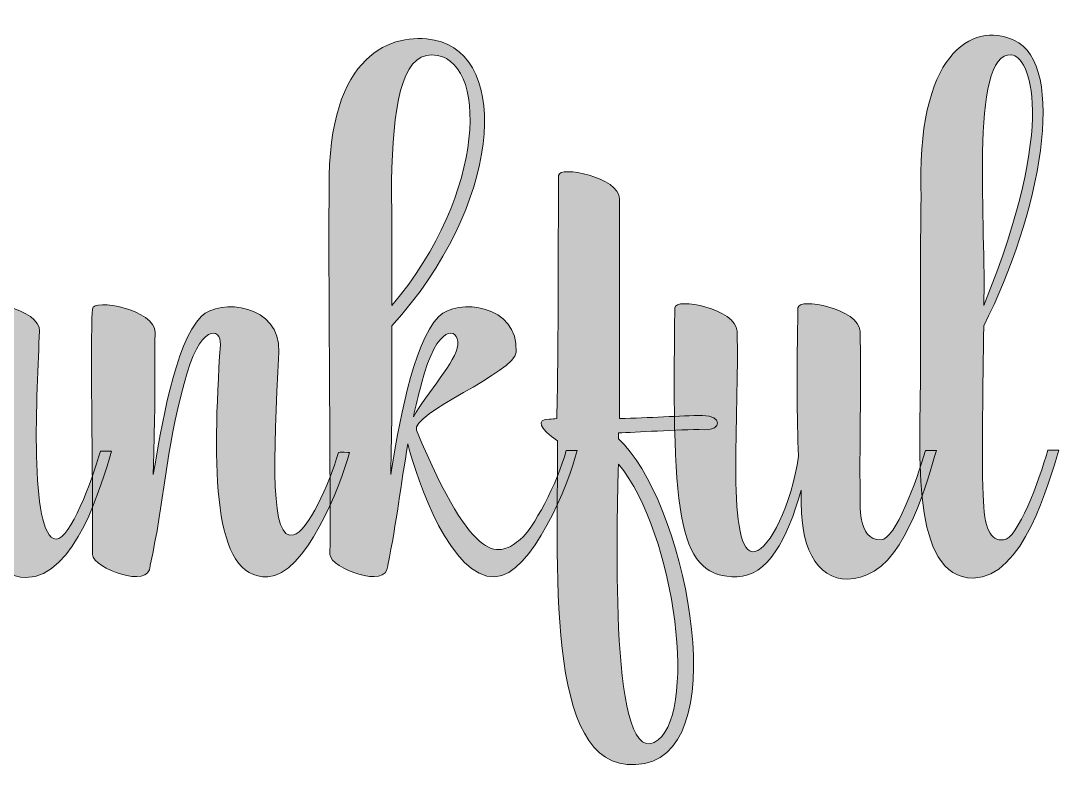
# Model space of a CAD drawing. Header units: inches. Extents: x 211 to 865, y -923 to -143.
# Drawn here: x 421.8 to 684.6, y -355.3 to -164.2 of the extents above; entities that cross this region are included whole.
import ezdxf

# ---------------------------------------------------------------- set-up
doc = ezdxf.new("R2010")
doc.units = ezdxf.units.IN
doc.header["$MEASUREMENT"] = 0
doc.layers.add('Layer 1', color=7, linetype='Continuous')

# ---------------------------------------------------------------- blocks, each defined once
blk = doc.blocks.new('block 3')
at = {"layer": 'Layer 1', "true_color": 0x040404}
h = blk.add_hatch(color=18, dxfattribs=at)
h.dxf.hatch_style = 2
edge = h.paths.add_edge_path()
edge.add_spline(control_points=[(647.68, -208.67), (646.29, -172.4), (660.49, -164.22), (670.99, -169), (684.57, -175.18), (677.62, -212.84), (663.42, -240.63), (663.27, -256.37), (662.8, -271.35), (663.27, -283.08), (663.42, -291.72), (665.12, -294.66), (668.36, -294.35), (671.91, -294.19), (677.31, -279.53), (679.48, -271.81), (679.48, -271.81), (682.25, -271.81), (682.25, -271.81), (679.78, -279.99), (673.3, -303.92), (660.8, -303.92), (644.9, -303.92), (647.52, -271.81), (647.52, -254.21), (647.52, -249.27), (647.52, -218.25), (647.68, -208.67)], knot_values=[0, 0, 0, 0, 1, 1, 1, 2, 2, 2, 3, 3, 3, 4, 4, 4, 5, 5, 5, 6, 6, 6, 7, 7, 7, 8, 8, 8, 9, 9, 9, 9], degree=3, periodic=1)
edge = h.paths.add_edge_path()
edge.add_spline(control_points=[(663.42, -235.53), (682.41, -188.76), (674.69, -173.02), (670.37, -172.71), (659.56, -171.78), (664.19, -217.47), (663.42, -235.53)], knot_values=[0, 0, 0, 0, 1, 1, 1, 2, 2, 2, 2], degree=3, periodic=1)
h = blk.add_hatch(color=18, dxfattribs=at)
h.dxf.hatch_style = 2
edge = h.paths.add_edge_path()
edge.add_spline(control_points=[(499.19, -206.2), (498.73, -172.09), (515.25, -167), (525.59, -169), (545.04, -172.86), (542.26, -210.68), (514.94, -240.63), (514.94, -253.6), (514.94, -266.87), (514.63, -277.99), (516.48, -266.87), (520.03, -244.95), (526.67, -238.31), (531.3, -233.68), (546.74, -235.23), (546.12, -247.27), (545.81, -252.36), (519.42, -262.7), (521.11, -266.87), (535.78, -302.07), (541.95, -298.36), (547.2, -294.19), (550.13, -291.88), (556.62, -279.99), (558.62, -271.96), (558.62, -271.81), (561.4, -271.96), (561.4, -271.96), (559.39, -279.99), (550.13, -303.3), (540.72, -303.61), (529.91, -304.07), (521.27, -279.84), (518.95, -270.27), (517.1, -280.61), (516.17, -289.87), (513.86, -300.68), (513.86, -300.68), (513.86, -300.83), (513.86, -300.83), (513.7, -306.85), (499.66, -301.45), (499.35, -298.05), (499.66, -289.25), (498.88, -223.65), (499.19, -206.2)], knot_values=[0, 0, 0, 0, 1, 1, 1, 2, 2, 2, 3, 3, 3, 4, 4, 4, 5, 5, 5, 6, 6, 6, 7, 7, 7, 8, 8, 8, 9, 9, 9, 10, 10, 10, 11, 11, 11, 12, 12, 12, 13, 13, 13, 14, 14, 14, 15, 15, 15, 15], degree=3, periodic=1)
edge = h.paths.add_edge_path()
edge.add_spline(control_points=[(514.94, -235.53), (538.71, -207.59), (539.33, -173.02), (524.97, -172.71), (517.1, -172.55), (515.25, -186.29), (514.78, -204.35), (514.94, -212.38), (514.94, -223.65), (514.94, -235.53)], knot_values=[0, 0, 0, 0, 1, 1, 1, 2, 2, 2, 3, 3, 3, 3], degree=3, periodic=1)
edge = h.paths.add_edge_path()
edge.add_spline(control_points=[(520.34, -263.47), (523.74, -257.45), (531.15, -249.58), (531.45, -245.41), (531.76, -240.94), (526.21, -239.86), (522.35, -255.14), (521.58, -258.07), (520.8, -260.85), (520.34, -263.47)], knot_values=[0, 0, 0, 0, 1, 1, 1, 2, 2, 2, 3, 3, 3, 3], degree=3, periodic=1)
h = blk.add_hatch(color=18, dxfattribs=at)
h.dxf.hatch_style = 2
edge = h.paths.add_edge_path()
edge.add_spline(control_points=[(554.45, -264.09), (555.07, -264.09), (555.68, -263.94), (556.3, -263.94), (556.76, -247.27), (556.61, -206.2), (556.76, -202.96), (556.76, -200.34), (572.05, -203.43), (572.05, -208.83), (572.05, -213), (572.05, -249.12), (572.05, -263.94), (579.3, -263.78), (587.33, -263.17), (592.89, -263.17), (597.83, -263.17), (597.83, -266.87), (593.35, -266.72), (586.4, -266.56), (576.06, -267.49), (571.74, -267.49), (571.74, -267.49), (571.74, -269.03), (571.74, -269.03), (587.95, -283.39), (601.22, -345.91), (578.38, -350.38), (553.21, -355.32), (556.61, -304.07), (556.46, -269.49), (551.98, -266.72), (550.9, -263.94), (554.45, -264.09)], knot_values=[0, 0, 0, 0, 1, 1, 1, 2, 2, 2, 3, 3, 3, 4, 4, 4, 5, 5, 5, 6, 6, 6, 7, 7, 7, 8, 8, 8, 9, 9, 9, 10, 10, 10, 11, 11, 11, 11], degree=3, periodic=1)
edge = h.paths.add_edge_path()
edge.add_spline(control_points=[(580.69, -345.13), (591.96, -339.73), (586.25, -292.65), (571.74, -275.36), (571.74, -275.36), (571.74, -275.51), (571.74, -275.51), (571.58, -286.32), (569.11, -350.69), (580.69, -345.13)], knot_values=[0, 0, 0, 0, 1, 1, 1, 2, 2, 2, 3, 3, 3, 3], degree=3, periodic=1)
h = blk.add_hatch(color=18, dxfattribs=at)
h.dxf.hatch_style = 2
edge = h.paths.add_edge_path()
edge.add_spline(control_points=[(411.07, -236.15), (411.07, -233.37), (426.81, -236.46), (426.5, -242.02), (425.88, -256.68), (423.72, -293.42), (430.67, -294.19), (434.22, -294.04), (439.62, -279.84), (441.78, -272.12), (441.78, -272.12), (444.56, -272.12), (444.56, -272.12), (442.09, -280.3), (435.61, -303.76), (423.11, -303.76), (415.54, -303.76), (411.37, -294.96), (411.22, -288.79), (409.68, -292.96), (406.28, -302.53), (395.17, -302.99), (384.82, -303.46), (379.88, -289.56), (380.04, -269.34), (380.19, -252.98), (383.9, -234.92), (397.02, -235.38), (405.51, -235.69), (409.98, -242.17), (411.07, -245.72), (411.07, -245.72), (411.07, -236.15), (411.07, -236.15)], knot_values=[0, 0, 0, 0, 1, 1, 1, 2, 2, 2, 3, 3, 3, 4, 4, 4, 5, 5, 5, 6, 6, 6, 7, 7, 7, 8, 8, 8, 9, 9, 9, 10, 10, 10, 11, 11, 11, 11], degree=3, periodic=1)
edge = h.paths.add_edge_path()
edge.add_spline(control_points=[(400.26, -296.2), (404.43, -298.67), (409.06, -288.79), (410.45, -283.85), (410.6, -277.37), (410.29, -258.69), (410.91, -250.35), (409.83, -247.42), (406.9, -240.17), (401.96, -240.32), (392.54, -240.63), (393.01, -291.88), (400.26, -296.2)], knot_values=[0, 0, 0, 0, 1, 1, 1, 2, 2, 2, 3, 3, 3, 4, 4, 4, 4], degree=3, periodic=1)
h = blk.add_hatch(color=18, dxfattribs=at)
h.dxf.hatch_style = 2
edge = h.paths.add_edge_path()
edge.add_spline(control_points=[(455.51, -242.33), (455.21, -256.84), (455.82, -246.8), (455.05, -277.99), (456.9, -266.87), (460.45, -244.95), (467.09, -238.31), (471.72, -233.68), (487.16, -235.23), (486.54, -247.27), (485.15, -274.43), (484.38, -294.81), (490.25, -293.11), (493.8, -292.19), (499.2, -280.45), (501.52, -272.43), (501.52, -272.27), (504.3, -272.43), (504.3, -272.43), (501.98, -280.92), (493.18, -303.3), (483.76, -303.61), (469.72, -304.23), (469.87, -276.29), (471.88, -245.41), (472.19, -240.94), (466.63, -239.86), (462.77, -255.14), (458.14, -272.27), (457.83, -284.78), (454.28, -300.68), (454.28, -300.68), (454.28, -300.83), (454.28, -300.83), (454.13, -306.85), (440.08, -301.45), (439.77, -298.05), (440.08, -288.48), (439.15, -246.65), (439.77, -236.46), (439.92, -233.68), (455.67, -236.61), (455.51, -242.33)], knot_values=[0, 0, 0, 0, 1, 1, 1, 2, 2, 2, 3, 3, 3, 4, 4, 4, 5, 5, 5, 6, 6, 6, 7, 7, 7, 8, 8, 8, 9, 9, 9, 10, 10, 10, 11, 11, 11, 12, 12, 12, 13, 13, 13, 14, 14, 14, 14], degree=3, periodic=1)
h = blk.add_hatch(color=18, dxfattribs=at)
h.dxf.hatch_style = 2
edge = h.paths.add_edge_path()
edge.add_spline(control_points=[(632.4, -242.02), (632.71, -253.9), (632.24, -267.18), (632.4, -283.54), (632.4, -284.31), (631.63, -294.66), (637.65, -294.35), (641.2, -294.19), (646.6, -279.68), (648.76, -271.96), (648.76, -271.96), (651.54, -271.96), (651.54, -271.96), (649.38, -279.22), (644.13, -299.13), (634.1, -303.15), (625.14, -306.7), (618.81, -300.83), (617.89, -289.41), (617.58, -287.09), (617.58, -284.62), (617.58, -281.84), (614.18, -294.35), (609.09, -303.46), (601.53, -303.61), (587.17, -303.76), (585.01, -290.64), (585.93, -236.15), (585.93, -233.37), (601.37, -236.46), (601.53, -242.02), (602.14, -262.7), (598.59, -298.67), (606, -297.28), (609.71, -296.51), (615.11, -285.7), (616.96, -273.35), (616.5, -263.94), (616.5, -251.74), (616.81, -236.15), (616.81, -233.37), (632.24, -236.46), (632.4, -242.02)], knot_values=[0, 0, 0, 0, 1, 1, 1, 2, 2, 2, 3, 3, 3, 4, 4, 4, 5, 5, 5, 6, 6, 6, 7, 7, 7, 8, 8, 8, 9, 9, 9, 10, 10, 10, 11, 11, 11, 12, 12, 12, 13, 13, 13, 14, 14, 14, 14], degree=3, periodic=1)
at = {"layer": 'Layer 1', "lineweight": 0}
for points, knots in [([(647.68, -208.67), (646.29, -172.4), (660.49, -164.22), (670.99, -169), (684.57, -175.18), (677.62, -212.84), (663.42, -240.63), (663.27, -256.37), (662.8, -271.35), (663.27, -283.08), (663.42, -291.72), (665.12, -294.66), (668.36, -294.35), (671.91, -294.19), (677.31, -279.53), (679.48, -271.81), (679.48, -271.81), (682.25, -271.81), (682.25, -271.81), (679.78, -279.99), (673.3, -303.92), (660.8, -303.92), (644.9, -303.92), (647.52, -271.81), (647.52, -254.21), (647.52, -249.27), (647.52, -218.25), (647.68, -208.67)], [0, 0, 0, 0, 1, 1, 1, 2, 2, 2, 3, 3, 3, 4, 4, 4, 5, 5, 5, 6, 6, 6, 7, 7, 7, 8, 8, 8, 9, 9, 9, 9]), ([(499.19, -206.2), (498.73, -172.09), (515.25, -167), (525.59, -169), (545.04, -172.86), (542.26, -210.68), (514.94, -240.63), (514.94, -253.6), (514.94, -266.87), (514.63, -277.99), (516.48, -266.87), (520.03, -244.95), (526.67, -238.31), (531.3, -233.68), (546.74, -235.23), (546.12, -247.27), (545.81, -252.36), (519.42, -262.7), (521.11, -266.87), (535.78, -302.07), (541.95, -298.36), (547.2, -294.19), (550.13, -291.88), (556.62, -279.99), (558.62, -271.96), (558.62, -271.81), (561.4, -271.96), (561.4, -271.96), (559.39, -279.99), (550.13, -303.3), (540.72, -303.61), (529.91, -304.07), (521.27, -279.84), (518.95, -270.27), (517.1, -280.61), (516.17, -289.87), (513.86, -300.68), (513.86, -300.68), (513.86, -300.83), (513.86, -300.83), (513.7, -306.85), (499.66, -301.45), (499.35, -298.05), (499.66, -289.25), (498.88, -223.65), (499.19, -206.2)], [0, 0, 0, 0, 1, 1, 1, 2, 2, 2, 3, 3, 3, 4, 4, 4, 5, 5, 5, 6, 6, 6, 7, 7, 7, 8, 8, 8, 9, 9, 9, 10, 10, 10, 11, 11, 11, 12, 12, 12, 13, 13, 13, 14, 14, 14, 15, 15, 15, 15]), ([(514.94, -235.53), (538.71, -207.59), (539.33, -173.02), (524.97, -172.71), (517.1, -172.55), (515.25, -186.29), (514.78, -204.35), (514.94, -212.38), (514.94, -223.65), (514.94, -235.53)], [0, 0, 0, 0, 1, 1, 1, 2, 2, 2, 3, 3, 3, 3]), ([(663.42, -235.53), (682.41, -188.76), (674.69, -173.02), (670.37, -172.71), (659.56, -171.78), (664.19, -217.47), (663.42, -235.53)], [0, 0, 0, 0, 1, 1, 1, 2, 2, 2, 2]), ([(554.45, -264.09), (555.07, -264.09), (555.68, -263.94), (556.3, -263.94), (556.76, -247.27), (556.61, -206.2), (556.76, -202.96), (556.76, -200.34), (572.05, -203.43), (572.05, -208.83), (572.05, -213), (572.05, -249.12), (572.05, -263.94), (579.3, -263.78), (587.33, -263.17), (592.89, -263.17), (597.83, -263.17), (597.83, -266.87), (593.35, -266.72), (586.4, -266.56), (576.06, -267.49), (571.74, -267.49), (571.74, -267.49), (571.74, -269.03), (571.74, -269.03), (587.95, -283.39), (601.22, -345.91), (578.38, -350.38), (553.21, -355.32), (556.61, -304.07), (556.46, -269.49), (551.98, -266.72), (550.9, -263.94), (554.45, -264.09)], [0, 0, 0, 0, 1, 1, 1, 2, 2, 2, 3, 3, 3, 4, 4, 4, 5, 5, 5, 6, 6, 6, 7, 7, 7, 8, 8, 8, 9, 9, 9, 10, 10, 10, 11, 11, 11, 11]), ([(411.07, -236.15), (411.07, -233.37), (426.81, -236.46), (426.5, -242.02), (425.88, -256.68), (423.72, -293.42), (430.67, -294.19), (434.22, -294.04), (439.62, -279.84), (441.78, -272.12), (441.78, -272.12), (444.56, -272.12), (444.56, -272.12), (442.09, -280.3), (435.61, -303.76), (423.11, -303.76), (415.54, -303.76), (411.37, -294.96), (411.22, -288.79), (409.68, -292.96), (406.28, -302.53), (395.17, -302.99), (384.82, -303.46), (379.88, -289.56), (380.04, -269.34), (380.19, -252.98), (383.9, -234.92), (397.02, -235.38), (405.51, -235.69), (409.98, -242.17), (411.07, -245.72), (411.07, -245.72), (411.07, -236.15), (411.07, -236.15)], [0, 0, 0, 0, 1, 1, 1, 2, 2, 2, 3, 3, 3, 4, 4, 4, 5, 5, 5, 6, 6, 6, 7, 7, 7, 8, 8, 8, 9, 9, 9, 10, 10, 10, 11, 11, 11, 11]), ([(455.51, -242.33), (455.21, -256.84), (455.82, -246.8), (455.05, -277.99), (456.9, -266.87), (460.45, -244.95), (467.09, -238.31), (471.72, -233.68), (487.16, -235.23), (486.54, -247.27), (485.15, -274.43), (484.38, -294.81), (490.25, -293.11), (493.8, -292.19), (499.2, -280.45), (501.52, -272.43), (501.52, -272.27), (504.3, -272.43), (504.3, -272.43), (501.98, -280.92), (493.18, -303.3), (483.76, -303.61), (469.72, -304.23), (469.87, -276.29), (471.88, -245.41), (472.19, -240.94), (466.63, -239.86), (462.77, -255.14), (458.14, -272.27), (457.83, -284.78), (454.28, -300.68), (454.28, -300.68), (454.28, -300.83), (454.28, -300.83), (454.13, -306.85), (440.08, -301.45), (439.77, -298.05), (440.08, -288.48), (439.15, -246.65), (439.77, -236.46), (439.92, -233.68), (455.67, -236.61), (455.51, -242.33)], [0, 0, 0, 0, 1, 1, 1, 2, 2, 2, 3, 3, 3, 4, 4, 4, 5, 5, 5, 6, 6, 6, 7, 7, 7, 8, 8, 8, 9, 9, 9, 10, 10, 10, 11, 11, 11, 12, 12, 12, 13, 13, 13, 14, 14, 14, 14]), ([(632.4, -242.02), (632.71, -253.9), (632.24, -267.18), (632.4, -283.54), (632.4, -284.31), (631.63, -294.66), (637.65, -294.35), (641.2, -294.19), (646.6, -279.68), (648.76, -271.96), (648.76, -271.96), (651.54, -271.96), (651.54, -271.96), (649.38, -279.22), (644.13, -299.13), (634.1, -303.15), (625.14, -306.7), (618.81, -300.83), (617.89, -289.41), (617.58, -287.09), (617.58, -284.62), (617.58, -281.84), (614.18, -294.35), (609.09, -303.46), (601.53, -303.61), (587.17, -303.76), (585.01, -290.64), (585.93, -236.15), (585.93, -233.37), (601.37, -236.46), (601.53, -242.02), (602.14, -262.7), (598.59, -298.67), (606, -297.28), (609.71, -296.51), (615.11, -285.7), (616.96, -273.35), (616.5, -263.94), (616.5, -251.74), (616.81, -236.15), (616.81, -233.37), (632.24, -236.46), (632.4, -242.02)], [0, 0, 0, 0, 1, 1, 1, 2, 2, 2, 3, 3, 3, 4, 4, 4, 5, 5, 5, 6, 6, 6, 7, 7, 7, 8, 8, 8, 9, 9, 9, 10, 10, 10, 11, 11, 11, 12, 12, 12, 13, 13, 13, 14, 14, 14, 14]), ([(520.34, -263.47), (523.74, -257.45), (531.15, -249.58), (531.45, -245.41), (531.76, -240.94), (526.21, -239.86), (522.35, -255.14), (521.58, -258.07), (520.8, -260.85), (520.34, -263.47)], [0, 0, 0, 0, 1, 1, 1, 2, 2, 2, 3, 3, 3, 3]), ([(580.69, -345.13), (591.96, -339.73), (586.25, -292.65), (571.74, -275.36), (571.74, -275.36), (571.74, -275.51), (571.74, -275.51), (571.58, -286.32), (569.11, -350.69), (580.69, -345.13)], [0, 0, 0, 0, 1, 1, 1, 2, 2, 2, 3, 3, 3, 3])]:
    blk.add_open_spline(points, degree=3, knots=knots, dxfattribs=at)
blk = doc.blocks.new('block 2')
at = {"layer": 'Layer 1'}
blk.add_blockref('block 3', (0, 0), dxfattribs=at)

msp = doc.modelspace()

# ---------------------------------------------------------------- block references
at = {"layer": 'Layer 1'}
msp.add_blockref('block 2', (0, 0), dxfattribs=at)

doc.saveas('drawing.dxf')
